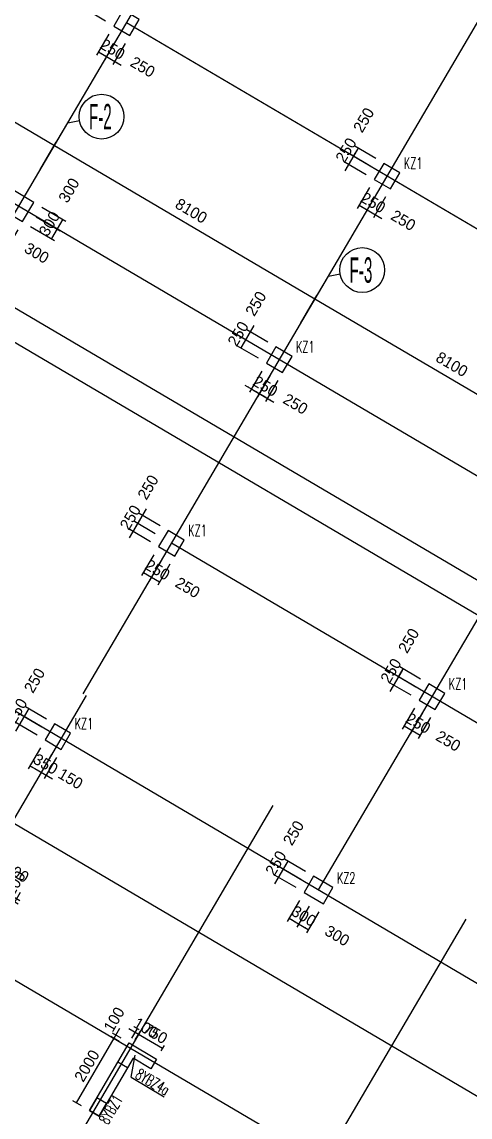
# Model space of a CAD drawing. Extents: x 387171 to 699106, y 11966 to 245688.
# Drawn here: x 607071 to 619081, y 124287 to 153597 of the extents above; entities that cross this region are included whole.
import ezdxf

# ---------------------------------------------------------------- set-up
doc = ezdxf.new("R2010")
doc.units = 0
doc.header["$LTSCALE"] = 100
doc.header["$MEASUREMENT"] = 0
for name, color, linetype in [('AXIS', 3, 'Continuous'), ('b边缘构件', 235, 'Continuous'), ('COLU', 7, 'Continuous'), ('DIM', 3, 'Continuous'), ('DOTE', 253, 'Continuous'), ('L-AXIS', 3, 'Continuous'), ('NUM', 7, 'Continuous'), ('wall-主楼', 2, 'Continuous'), ('Y阴影', 254, 'Continuous'), ('小尺寸', 4, 'Continuous'), ('边缘构件标注', 1, 'Continuous')]:
    doc.layers.add(name, color=color, linetype=linetype)
doc.styles.get("Standard").update_dxf_attribs({"font": 'standard'})
doc.styles.add('tk', font='tk')
doc.dimstyles.get("Standard").update_dxf_attribs({"dimtxt": 300, "dimasz": 100, "dimexe": 100, "dimexo": 250, "dimgap": 100, "dimtad": 0, "dimtoh": 1, "dimdec": 0, "dimdsep": 46, "dimcen": 0.09, "dimclrt": 7, "dimadec": 0, "dimazin": 0, "dimtfac": 1, "dimtdec": 4, "dimtofl": 0, "dimtmove": 0, "dimatfit": 3, "dimfxl": 1, "dimtolj": 1, "dimtzin": 0, "dimarcsym": 0})

# ---------------------------------------------------------------- blocks, each defined once
blk = doc.blocks.new('*D3276')
at = {"layer": 'L-AXIS', "color": 0, "linetype": 'ByBlock', "lineweight": -2}
for p, q in [((600707, 153967), (601010, 154483)), ((600959, 154396), (607942, 150291)), ((607689, 149861), (607992, 150377))]:
    blk.add_line(p, q, dxfattribs=at)
for points in [[(600959, 154396), (601054, 154360), (601037, 154331)], [(607942, 150291), (607847, 150327), (607864, 150356)]]:
    blk.add_solid(points, dxfattribs=at)
at = {"layer": 'L-AXIS', "color": 7, "linetype": 'Continuous', "lineweight": -2, "insert": (604628, 152645), "char_height": 300, "width": 775, "attachment_point": 5, "rotation": 329.5454, "style": 'tk'}
blk.add_mtext('8100', dxfattribs=at)
blk = doc.blocks.new('*D224')
at = {"layer": 'L-AXIS', "color": 0, "linetype": 'ByBlock', "lineweight": -2}
for p, q in [((614671, 145756), (614975, 146272)), ((614924, 146185), (621907, 142080)), ((621654, 141650), (621957, 142166))]:
    blk.add_line(p, q, dxfattribs=at)
for points in [[(614924, 146185), (615019, 146149), (615002, 146120)], [(621907, 142080), (621812, 142116), (621829, 142145)]]:
    blk.add_solid(points, dxfattribs=at)
at = {"layer": 'L-AXIS', "color": 7, "linetype": 'Continuous', "lineweight": -2, "insert": (618593, 144434), "char_height": 300, "width": 775, "attachment_point": 5, "rotation": 329.5454, "style": 'tk'}
blk.add_mtext('8100', dxfattribs=at)
blk = doc.blocks.new('*D4738')
at = {"layer": 'L-AXIS', "color": 0, "linetype": 'ByBlock', "lineweight": -2}
for p, q in [((607689, 149861), (607992, 150377)), ((607942, 150291), (614924, 146185)), ((614671, 145756), (614975, 146272))]:
    blk.add_line(p, q, dxfattribs=at)
for points in [[(607942, 150291), (608036, 150255), (608019, 150226)], [(614924, 146185), (614829, 146222), (614846, 146250)]]:
    blk.add_solid(points, dxfattribs=at)
at = {"layer": 'L-AXIS', "color": 7, "linetype": 'Continuous', "lineweight": -2, "insert": (611610, 148540), "char_height": 300, "width": 775, "attachment_point": 5, "rotation": 329.5454, "style": 'tk'}
blk.add_mtext('8100', dxfattribs=at)
blk = doc.blocks.new('_AXISO')
blk.add_circle((0, 0), 0.5)
blk = doc.blocks.new('*D596')
at = {"layer": '小尺寸', "color": 0, "linetype": 'ByBlock', "lineweight": -2}
for p, q in [((606194, 130449), (606969, 129993)), ((606244, 130535), (607020, 130080)), ((606781, 129872), (607035, 130303))]:
    blk.add_line(p, q, dxfattribs=at)
for points in [[(606933, 130130), (606970, 130225), (606999, 130208)], [(606883, 130044), (606846, 129949), (606818, 129966)]]:
    blk.add_solid(points, dxfattribs=at)
at = {"layer": '小尺寸', "color": 7, "linetype": 'Continuous', "lineweight": -2, "insert": (606889, 130549), "char_height": 300, "width": 476.67, "attachment_point": 5, "rotation": 59.5454, "style": 'tk'}
blk.add_mtext('100', dxfattribs=at)
blk = doc.blocks.new('*D2179')
at = {"layer": '小尺寸', "color": 0, "linetype": 'ByBlock', "lineweight": -2}
for p, q in [((606470, 130820), (605953, 131124)), ((606019, 130842), (606176, 131109)), ((606292, 130913), (606348, 131008))]:
    blk.add_line(p, q, dxfattribs=at)
for points in [[(606125, 131023), (606030, 131059), (606047, 131088)], [(606297, 130922), (606392, 130885), (606375, 130857)]]:
    blk.add_solid(points, dxfattribs=at)
at = {"layer": '小尺寸', "color": 7, "linetype": 'Continuous', "lineweight": -2, "insert": (606929, 130840), "char_height": 300, "width": 566.67, "attachment_point": 5, "rotation": 329.5454, "style": 'tk'}
blk.add_mtext('200', dxfattribs=at)
blk = doc.blocks.new('*D2725')
at = {"layer": '小尺寸', "color": 0, "linetype": 'ByBlock', "lineweight": -2}
for p, q in [((610106, 126351), (610245, 126586)), ((610841, 126120), (610194, 126500)), ((610803, 126057), (610891, 126206))]:
    blk.add_line(p, q, dxfattribs=at)
for points in [[(610194, 126500), (610289, 126464), (610272, 126435)], [(610841, 126120), (610746, 126156), (610763, 126185)]]:
    blk.add_solid(points, dxfattribs=at)
at = {"layer": '小尺寸', "color": 7, "linetype": 'Continuous', "lineweight": -2, "insert": (610644, 126526), "char_height": 300, "width": 566.67, "attachment_point": 5, "rotation": 329.5454, "style": 'tk'}
blk.add_mtext('750', dxfattribs=at)
blk = doc.blocks.new('*D2429')
at = {"layer": '小尺寸', "color": 0, "linetype": 'ByBlock', "lineweight": -2}
for p, q in [((610366, 126399), (609935, 126652)), ((610020, 126401), (610158, 126637)), ((610106, 126351), (610245, 126586))]:
    blk.add_line(p, q, dxfattribs=at)
for points in [[(610108, 126551), (610013, 126587), (610030, 126616)], [(610194, 126500), (610289, 126464), (610272, 126435)]]:
    blk.add_solid(points, dxfattribs=at)
at = {"layer": '小尺寸', "color": 7, "linetype": 'Continuous', "lineweight": -2, "insert": (610395, 126672), "char_height": 300, "width": 476.67, "attachment_point": 5, "rotation": 329.5454, "style": 'tk'}
blk.add_mtext('100', dxfattribs=at)
blk = doc.blocks.new('*D2330')
at = {"layer": '小尺寸', "color": 0, "linetype": 'ByBlock', "lineweight": -2}
for p, q in [((609689, 126654), (609435, 126223)), ((609678, 126313), (609451, 126446)), ((609728, 126399), (609501, 126532))]:
    blk.add_line(p, q, dxfattribs=at)
for points in [[(609537, 126395), (609500, 126301), (609472, 126318)], [(609587, 126482), (609624, 126576), (609652, 126559)]]:
    blk.add_solid(points, dxfattribs=at)
at = {"layer": '小尺寸', "color": 7, "linetype": 'Continuous', "lineweight": -2, "insert": (609543, 126900), "char_height": 300, "width": 476.67, "attachment_point": 5, "rotation": 59.5454, "style": 'tk'}
blk.add_mtext('100', dxfattribs=at)
blk = doc.blocks.new('*D3289')
at = {"layer": '小尺寸', "color": 0, "linetype": 'ByBlock', "lineweight": -2}
for p, q in [((609537, 126395), (608523, 124671)), ((609678, 126313), (609451, 126446)), ((608664, 124589), (608437, 124722))]:
    blk.add_line(p, q, dxfattribs=at)
for points in [[(609537, 126395), (609500, 126301), (609472, 126318)], [(608523, 124671), (608559, 124766), (608588, 124749)]]:
    blk.add_solid(points, dxfattribs=at)
at = {"layer": '小尺寸', "color": 7, "linetype": 'Continuous', "lineweight": -2, "insert": (608814, 125660), "char_height": 300, "width": 780, "attachment_point": 5, "rotation": 59.5454, "style": 'tk'}
blk.add_mtext('2000', dxfattribs=at)
blk = doc.blocks.new('*D4714')
at = {"layer": 'DIM', "color": 0, "linetype": 'ByBlock', "lineweight": -2}
for p, q in [((609315, 153613), (608755, 153943)), ((608968, 154107), (608841, 153892)), ((609442, 153829), (608881, 154158))]:
    blk.add_line(p, q, dxfattribs=at)
for points in [[(608841, 153892), (608877, 153986), (608906, 153970)], [(608968, 154107), (608931, 154013), (608903, 154030)]]:
    blk.add_solid(points, dxfattribs=at)
at = {"layer": 'DIM', "color": 7, "linetype": 'Continuous', "lineweight": -2, "insert": (608772, 154269), "char_height": 300, "width": 566.67, "attachment_point": 5, "rotation": 59.5454, "style": 'tk'}
blk.add_mtext('250', dxfattribs=at)
blk = doc.blocks.new('*D797')
at = {"layer": 'DIM', "color": 0, "linetype": 'ByBlock', "lineweight": -2}
for p, q in [((609404, 153271), (609074, 152711)), ((609619, 153144), (609290, 152584)), ((609125, 152797), (609341, 152670))]:
    blk.add_line(p, q, dxfattribs=at)
for points in [[(609125, 152797), (609220, 152760), (609203, 152732)], [(609341, 152670), (609246, 152706), (609263, 152735)]]:
    blk.add_solid(points, dxfattribs=at)
at = {"layer": 'DIM', "color": 7, "linetype": 'Continuous', "lineweight": -2, "insert": (609502, 152865), "char_height": 300, "width": 566.67, "attachment_point": 5, "rotation": 329.5454, "style": 'tk'}
blk.add_mtext('250', dxfattribs=at)
blk = doc.blocks.new('*D655')
at = {"layer": 'DIM', "color": 0, "linetype": 'ByBlock', "lineweight": -2}
for p, q in [((609619, 153144), (609290, 152584)), ((609835, 153017), (609505, 152457)), ((609168, 152771), (609728, 152442))]:
    blk.add_line(p, q, dxfattribs=at)
for points in [[(609341, 152670), (609246, 152706), (609263, 152735)], [(609556, 152543), (609651, 152507), (609634, 152478)]]:
    blk.add_solid(points, dxfattribs=at)
at = {"layer": 'DIM', "color": 7, "linetype": 'Continuous', "lineweight": -2, "insert": (610309, 152391), "char_height": 300, "width": 566.67, "attachment_point": 5, "rotation": 329.5454, "style": 'tk'}
blk.add_mtext('250', dxfattribs=at)
blk = doc.blocks.new('*D4517')
at = {"layer": 'DIM', "color": 0, "linetype": 'ByBlock', "lineweight": -2}
for p, q in [((616077, 150217), (615950, 150002)), ((616551, 149939), (615991, 150268)), ((616424, 149723), (615864, 150053))]:
    blk.add_line(p, q, dxfattribs=at)
for points in [[(615950, 150002), (615986, 150096), (616015, 150080)], [(616077, 150217), (616040, 150123), (616012, 150140)]]:
    blk.add_solid(points, dxfattribs=at)
at = {"layer": 'DIM', "color": 7, "linetype": 'Continuous', "lineweight": -2, "insert": (616229, 150970), "char_height": 300, "width": 566.67, "attachment_point": 5, "rotation": 59.5454, "style": 'tk'}
blk.add_mtext('250', dxfattribs=at)
blk = doc.blocks.new('*D4236')
at = {"layer": 'DIM', "color": 0, "linetype": 'ByBlock', "lineweight": -2}
for p, q in [((616051, 150174), (615722, 149614)), ((616297, 149508), (615737, 149837)), ((616424, 149723), (615864, 150053))]:
    blk.add_line(p, q, dxfattribs=at)
for points in [[(615950, 150002), (615986, 150096), (616015, 150080)], [(615823, 149786), (615787, 149692), (615758, 149709)]]:
    blk.add_solid(points, dxfattribs=at)
at = {"layer": 'DIM', "color": 7, "linetype": 'Continuous', "lineweight": -2, "insert": (615755, 150163), "char_height": 300, "width": 566.67, "attachment_point": 5, "rotation": 59.5454, "style": 'tk'}
blk.add_mtext('250', dxfattribs=at)
blk = doc.blocks.new('*D339')
at = {"layer": 'DIM', "color": 0, "linetype": 'ByBlock', "lineweight": -2}
for p, q in [((616386, 149165), (616057, 148605)), ((616602, 149039), (616272, 148478)), ((616107, 148691), (616323, 148564))]:
    blk.add_line(p, q, dxfattribs=at)
for points in [[(616107, 148691), (616202, 148655), (616185, 148626)], [(616323, 148564), (616228, 148601), (616245, 148630)]]:
    blk.add_solid(points, dxfattribs=at)
at = {"layer": 'DIM', "color": 7, "linetype": 'Continuous', "lineweight": -2, "insert": (616484, 148760), "char_height": 300, "width": 566.67, "attachment_point": 5, "rotation": 329.5454, "style": 'tk'}
blk.add_mtext('250', dxfattribs=at)
blk = doc.blocks.new('*D206')
at = {"layer": 'DIM', "color": 0, "linetype": 'ByBlock', "lineweight": -2}
for p, q in [((616602, 149039), (616272, 148478)), ((616817, 148912), (616488, 148352)), ((616151, 148666), (616711, 148336))]:
    blk.add_line(p, q, dxfattribs=at)
for points in [[(616323, 148564), (616228, 148601), (616245, 148630)], [(616538, 148438), (616633, 148401), (616616, 148373)]]:
    blk.add_solid(points, dxfattribs=at)
at = {"layer": 'DIM', "color": 7, "linetype": 'Continuous', "lineweight": -2, "insert": (617291, 148285), "char_height": 300, "width": 566.67, "attachment_point": 5, "rotation": 329.5454, "style": 'tk'}
blk.add_mtext('250', dxfattribs=at)
blk = doc.blocks.new('*D4233')
at = {"layer": 'DIM', "color": 0, "linetype": 'ByBlock', "lineweight": -2}
for p, q in [((613289, 145476), (612960, 144916)), ((613535, 144809), (612975, 145139)), ((613662, 145025), (613101, 145354))]:
    blk.add_line(p, q, dxfattribs=at)
for points in [[(613188, 145304), (613224, 145398), (613253, 145382)], [(613061, 145088), (613025, 144994), (612996, 145010)]]:
    blk.add_solid(points, dxfattribs=at)
at = {"layer": 'DIM', "color": 7, "linetype": 'Continuous', "lineweight": -2, "insert": (613340, 146057), "char_height": 300, "width": 566.67, "attachment_point": 5, "rotation": 59.5454, "style": 'tk'}
blk.add_mtext('250', dxfattribs=at)
blk = doc.blocks.new('*D267')
at = {"layer": 'DIM', "color": 0, "linetype": 'ByBlock', "lineweight": -2}
for p, q in [((613061, 145088), (612934, 144873)), ((613535, 144809), (612975, 145139)), ((613408, 144594), (612848, 144923))]:
    blk.add_line(p, q, dxfattribs=at)
for points in [[(613061, 145088), (613025, 144994), (612996, 145010)], [(612934, 144873), (612971, 144967), (612999, 144951)]]:
    blk.add_solid(points, dxfattribs=at)
at = {"layer": 'DIM', "color": 7, "linetype": 'Continuous', "lineweight": -2, "insert": (612866, 145250), "char_height": 300, "width": 566.67, "attachment_point": 5, "rotation": 59.5454, "style": 'tk'}
blk.add_mtext('250', dxfattribs=at)
blk = doc.blocks.new('*D205')
at = {"layer": 'DIM', "color": 0, "linetype": 'ByBlock', "lineweight": -2}
for p, q in [((613497, 144252), (613168, 143691)), ((613713, 144125), (613383, 143565)), ((613046, 143879), (613606, 143550))]:
    blk.add_line(p, q, dxfattribs=at)
for points in [[(613218, 143778), (613124, 143814), (613141, 143843)], [(613434, 143651), (613529, 143615), (613512, 143586)]]:
    blk.add_solid(points, dxfattribs=at)
at = {"layer": 'DIM', "color": 7, "linetype": 'Continuous', "lineweight": -2, "insert": (613595, 143846), "char_height": 300, "width": 566.67, "attachment_point": 5, "rotation": 329.5454, "style": 'tk'}
blk.add_mtext('250', dxfattribs=at)
blk = doc.blocks.new('*D4712')
at = {"layer": 'DIM', "color": 0, "linetype": 'ByBlock', "lineweight": -2}
for p, q in [((613713, 144125), (613383, 143565)), ((613928, 143998), (613599, 143438)), ((613261, 143752), (613822, 143423))]:
    blk.add_line(p, q, dxfattribs=at)
for points in [[(613434, 143651), (613339, 143687), (613356, 143716)], [(613649, 143524), (613744, 143488), (613727, 143459)]]:
    blk.add_solid(points, dxfattribs=at)
at = {"layer": 'DIM', "color": 7, "linetype": 'Continuous', "lineweight": -2, "insert": (614402, 143372), "char_height": 300, "width": 566.67, "attachment_point": 5, "rotation": 329.5454, "style": 'tk'}
blk.add_mtext('250', dxfattribs=at)
blk = doc.blocks.new('*D266')
at = {"layer": 'DIM', "color": 0, "linetype": 'ByBlock', "lineweight": -2}
for p, q in [((610400, 140563), (610071, 140002)), ((610773, 140111), (610212, 140441)), ((610646, 139896), (610086, 140225))]:
    blk.add_line(p, q, dxfattribs=at)
for points in [[(610299, 140390), (610335, 140485), (610364, 140468)], [(610172, 140175), (610136, 140080), (610107, 140097)]]:
    blk.add_solid(points, dxfattribs=at)
at = {"layer": 'DIM', "color": 7, "linetype": 'Continuous', "lineweight": -2, "insert": (610451, 141143), "char_height": 300, "width": 566.67, "attachment_point": 5, "rotation": 59.5454, "style": 'tk'}
blk.add_mtext('250', dxfattribs=at)
blk = doc.blocks.new('*D4754')
at = {"layer": 'DIM', "color": 0, "linetype": 'ByBlock', "lineweight": -2}
for p, q in [((610273, 140347), (609944, 139787)), ((610646, 139896), (610086, 140225)), ((610519, 139680), (609959, 140010))]:
    blk.add_line(p, q, dxfattribs=at)
for points in [[(610172, 140175), (610208, 140269), (610237, 140252)], [(610045, 139959), (610009, 139865), (609980, 139881)]]:
    blk.add_solid(points, dxfattribs=at)
at = {"layer": 'DIM', "color": 7, "linetype": 'Continuous', "lineweight": -2, "insert": (609977, 140336), "char_height": 300, "width": 566.67, "attachment_point": 5, "rotation": 59.5454, "style": 'tk'}
blk.add_mtext('250', dxfattribs=at)
blk = doc.blocks.new('*D4711')
at = {"layer": 'DIM', "color": 0, "linetype": 'ByBlock', "lineweight": -2}
for p, q in [((610608, 139338), (610279, 138778)), ((610824, 139211), (610494, 138651)), ((610329, 138864), (610545, 138737))]:
    blk.add_line(p, q, dxfattribs=at)
for points in [[(610329, 138864), (610424, 138828), (610407, 138799)], [(610545, 138737), (610450, 138774), (610467, 138802)]]:
    blk.add_solid(points, dxfattribs=at)
at = {"layer": 'DIM', "color": 7, "linetype": 'Continuous', "lineweight": -2, "insert": (610706, 138932), "char_height": 300, "width": 566.67, "attachment_point": 5, "rotation": 329.5454, "style": 'tk'}
blk.add_mtext('250', dxfattribs=at)
blk = doc.blocks.new('*D957')
at = {"layer": 'DIM', "color": 0, "linetype": 'ByBlock', "lineweight": -2}
for p, q in [((610824, 139211), (610494, 138651)), ((611039, 139085), (610710, 138524)), ((610545, 138737), (610760, 138611))]:
    blk.add_line(p, q, dxfattribs=at)
for points in [[(610545, 138737), (610639, 138701), (610623, 138672)], [(610760, 138611), (610666, 138647), (610683, 138676)]]:
    blk.add_solid(points, dxfattribs=at)
at = {"layer": 'DIM', "color": 7, "linetype": 'Continuous', "lineweight": -2, "insert": (611513, 138458), "char_height": 300, "width": 566.67, "attachment_point": 5, "rotation": 329.5454, "style": 'tk'}
blk.add_mtext('250', dxfattribs=at)
blk = doc.blocks.new('*D671')
at = {"layer": 'DIM', "color": 0, "linetype": 'ByBlock', "lineweight": -2}
for p, q in [((617755, 136006), (617195, 136335)), ((617628, 135790), (617068, 136120)), ((617281, 136285), (617154, 136069))]:
    blk.add_line(p, q, dxfattribs=at)
for points in [[(617154, 136069), (617191, 136164), (617219, 136147)], [(617281, 136285), (617245, 136190), (617216, 136207)]]:
    blk.add_solid(points, dxfattribs=at)
at = {"layer": 'DIM', "color": 7, "linetype": 'Continuous', "lineweight": -2, "insert": (617434, 137038), "char_height": 300, "width": 566.67, "attachment_point": 5, "rotation": 59.5454, "style": 'tk'}
blk.add_mtext('250', dxfattribs=at)
blk = doc.blocks.new('*D1767')
at = {"layer": 'DIM', "color": 0, "linetype": 'ByBlock', "lineweight": -2}
for p, q in [((617256, 136242), (616926, 135681)), ((617628, 135790), (617068, 136120)), ((617502, 135575), (616941, 135904))]:
    blk.add_line(p, q, dxfattribs=at)
for points in [[(617154, 136069), (617191, 136164), (617219, 136147)], [(617028, 135854), (616991, 135759), (616963, 135776)]]:
    blk.add_solid(points, dxfattribs=at)
at = {"layer": 'DIM', "color": 7, "linetype": 'Continuous', "lineweight": -2, "insert": (616959, 136231), "char_height": 300, "width": 566.67, "attachment_point": 5, "rotation": 59.5454, "style": 'tk'}
blk.add_mtext('250', dxfattribs=at)
blk = doc.blocks.new('*D1416')
at = {"layer": 'DIM', "color": 0, "linetype": 'ByBlock', "lineweight": -2}
for p, q in [((617591, 135233), (617261, 134672)), ((617806, 135106), (617477, 134546)), ((617312, 134759), (617527, 134632))]:
    blk.add_line(p, q, dxfattribs=at)
for points in [[(617312, 134759), (617406, 134722), (617390, 134693)], [(617527, 134632), (617433, 134668), (617450, 134697)]]:
    blk.add_solid(points, dxfattribs=at)
at = {"layer": 'DIM', "color": 7, "linetype": 'Continuous', "lineweight": -2, "insert": (617689, 134827), "char_height": 300, "width": 566.67, "attachment_point": 5, "rotation": 329.5454, "style": 'tk'}
blk.add_mtext('250', dxfattribs=at)
blk = doc.blocks.new('*D2294')
at = {"layer": 'DIM', "color": 0, "linetype": 'ByBlock', "lineweight": -2}
for p, q in [((617806, 135106), (617477, 134546)), ((618022, 134979), (617692, 134419)), ((617527, 134632), (617743, 134505))]:
    blk.add_line(p, q, dxfattribs=at)
for points in [[(617527, 134632), (617622, 134595), (617605, 134567)], [(617743, 134505), (617648, 134541), (617665, 134570)]]:
    blk.add_solid(points, dxfattribs=at)
at = {"layer": 'DIM', "color": 7, "linetype": 'Continuous', "lineweight": -2, "insert": (618496, 134352), "char_height": 300, "width": 566.67, "attachment_point": 5, "rotation": 329.5454, "style": 'tk'}
blk.add_mtext('250', dxfattribs=at)
blk = doc.blocks.new('*D4129')
at = {"layer": 'DIM', "color": 0, "linetype": 'ByBlock', "lineweight": -2}
for p, q in [((607257, 135218), (607131, 135002)), ((607732, 134939), (607171, 135269)), ((607605, 134724), (607045, 135053))]:
    blk.add_line(p, q, dxfattribs=at)
for points in [[(607257, 135218), (607221, 135123), (607192, 135140)], [(607131, 135002), (607167, 135097), (607196, 135080)]]:
    blk.add_solid(points, dxfattribs=at)
at = {"layer": 'DIM', "color": 7, "linetype": 'Continuous', "lineweight": -2, "insert": (607410, 135971), "char_height": 300, "width": 566.67, "attachment_point": 5, "rotation": 59.5454, "style": 'tk'}
blk.add_mtext('250', dxfattribs=at)
blk = doc.blocks.new('*D509')
at = {"layer": 'DIM', "color": 0, "linetype": 'ByBlock', "lineweight": -2}
for p, q in [((607232, 135175), (606903, 134615)), ((607478, 134508), (606918, 134838)), ((607605, 134724), (607045, 135053))]:
    blk.add_line(p, q, dxfattribs=at)
for points in [[(607131, 135002), (607167, 135097), (607196, 135080)], [(607004, 134787), (606968, 134692), (606939, 134709)]]:
    blk.add_solid(points, dxfattribs=at)
at = {"layer": 'DIM', "color": 7, "linetype": 'Continuous', "lineweight": -2, "insert": (606936, 135164), "char_height": 300, "width": 566.67, "attachment_point": 5, "rotation": 59.5454, "style": 'tk'}
blk.add_mtext('250', dxfattribs=at)
blk = doc.blocks.new('*D230')
at = {"layer": 'DIM', "color": 0, "linetype": 'ByBlock', "lineweight": -2}
for p, q in [((607567, 134166), (607237, 133606)), ((607869, 133989), (607539, 133428)), ((607288, 133692), (607590, 133514))]:
    blk.add_line(p, q, dxfattribs=at)
for points in [[(607288, 133692), (607383, 133656), (607366, 133627)], [(607590, 133514), (607495, 133551), (607512, 133580)]]:
    blk.add_solid(points, dxfattribs=at)
at = {"layer": 'DIM', "color": 7, "linetype": 'Continuous', "lineweight": -2, "insert": (607708, 133735), "char_height": 300, "width": 566.67, "attachment_point": 5, "rotation": 329.5454, "style": 'tk'}
blk.add_mtext('350', dxfattribs=at)
blk = doc.blocks.new('*D1020')
at = {"layer": 'DIM', "color": 0, "linetype": 'ByBlock', "lineweight": -2}
for p, q in [((607869, 133989), (607539, 133428)), ((607998, 133913), (607669, 133352)), ((607417, 133616), (607892, 133337))]:
    blk.add_line(p, q, dxfattribs=at)
for points in [[(607590, 133514), (607495, 133551), (607512, 133580)], [(607719, 133438), (607814, 133402), (607797, 133373)]]:
    blk.add_solid(points, dxfattribs=at)
at = {"layer": 'DIM', "color": 7, "linetype": 'Continuous', "lineweight": -2, "insert": (608376, 133342), "char_height": 300, "width": 476.67, "attachment_point": 5, "rotation": 329.5454, "style": 'tk'}
blk.add_mtext('150', dxfattribs=at)
blk = doc.blocks.new('*D750')
at = {"layer": 'DIM', "color": 0, "linetype": 'ByBlock', "lineweight": -2}
for p, q in [((614197, 131138), (614070, 130922)), ((614671, 130859), (614111, 131188)), ((614544, 130644), (613984, 130973))]:
    blk.add_line(p, q, dxfattribs=at)
for points in [[(614070, 130922), (614106, 131017), (614135, 131000)], [(614197, 131138), (614160, 131043), (614132, 131060)]]:
    blk.add_solid(points, dxfattribs=at)
at = {"layer": 'DIM', "color": 7, "linetype": 'Continuous', "lineweight": -2, "insert": (614349, 131891), "char_height": 300, "width": 566.67, "attachment_point": 5, "rotation": 59.5454, "style": 'tk'}
blk.add_mtext('250', dxfattribs=at)
blk = doc.blocks.new('*D696')
at = {"layer": 'DIM', "color": 0, "linetype": 'ByBlock', "lineweight": -2}
for p, q in [((614171, 131095), (613842, 130534)), ((614418, 130428), (613857, 130757)), ((614544, 130644), (613984, 130973))]:
    blk.add_line(p, q, dxfattribs=at)
for points in [[(614070, 130922), (614106, 131017), (614135, 131000)], [(613943, 130707), (613907, 130612), (613878, 130629)]]:
    blk.add_solid(points, dxfattribs=at)
at = {"layer": 'DIM', "color": 7, "linetype": 'Continuous', "lineweight": -2, "insert": (613875, 131084), "char_height": 300, "width": 566.67, "attachment_point": 5, "rotation": 59.5454, "style": 'tk'}
blk.add_mtext('250', dxfattribs=at)
blk = doc.blocks.new('*D1468')
at = {"layer": 'DIM', "color": 0, "linetype": 'ByBlock', "lineweight": -2}
for p, q in [((614506, 130086), (614177, 129525)), ((614765, 129934), (614435, 129373)), ((614228, 129612), (614486, 129460))]:
    blk.add_line(p, q, dxfattribs=at)
for points in [[(614228, 129612), (614322, 129575), (614305, 129547)], [(614486, 129460), (614391, 129496), (614408, 129525)]]:
    blk.add_solid(points, dxfattribs=at)
at = {"layer": 'DIM', "color": 7, "linetype": 'Continuous', "lineweight": -2, "insert": (614626, 129667), "char_height": 300, "width": 566.67, "attachment_point": 5, "rotation": 329.5454, "style": 'tk'}
blk.add_mtext('300', dxfattribs=at)
blk = doc.blocks.new('*D1215')
at = {"layer": 'DIM', "color": 0, "linetype": 'ByBlock', "lineweight": -2}
for p, q in [((614765, 129934), (614435, 129373)), ((615024, 129782), (614694, 129221)), ((614486, 129460), (614745, 129308))]:
    blk.add_line(p, q, dxfattribs=at)
for points in [[(614486, 129460), (614581, 129423), (614564, 129395)], [(614745, 129308), (614650, 129344), (614667, 129373)]]:
    blk.add_solid(points, dxfattribs=at)
at = {"layer": 'DIM', "color": 7, "linetype": 'Continuous', "lineweight": -2, "insert": (615519, 129142), "char_height": 300, "width": 566.67, "attachment_point": 5, "rotation": 329.5454, "style": 'tk'}
blk.add_mtext('300', dxfattribs=at)
blk = doc.blocks.new('*D3501')
at = {"layer": 'DIM', "color": 0, "linetype": 'ByBlock', "lineweight": -2}
for p, q in [((606705, 148187), (606385, 147644)), ((606963, 148035), (606644, 147492)), ((606436, 147730), (606694, 147578))]:
    blk.add_line(p, q, dxfattribs=at)
for points in [[(606436, 147730), (606530, 147693), (606514, 147665)], [(606694, 147578), (606600, 147614), (606617, 147643)]]:
    blk.add_solid(points, dxfattribs=at)
at = {"layer": 'DIM', "color": 7, "linetype": 'Continuous', "lineweight": -2, "insert": (607469, 147412), "char_height": 300, "width": 566.67, "attachment_point": 5, "rotation": 329.5454, "style": 'tk'}
blk.add_mtext('300', dxfattribs=at)
blk = doc.blocks.new('*D2178')
at = {"layer": 'DIM', "color": 0, "linetype": 'ByBlock', "lineweight": -2}
for p, q in [((607610, 148641), (608252, 148264)), ((607458, 148383), (608100, 148005)), ((608166, 148314), (608014, 148056))]:
    blk.add_line(p, q, dxfattribs=at)
for points in [[(608166, 148314), (608130, 148220), (608101, 148237)], [(608014, 148056), (608051, 148150), (608079, 148133)]]:
    blk.add_solid(points, dxfattribs=at)
at = {"layer": 'DIM', "color": 7, "linetype": 'Continuous', "lineweight": -2, "insert": (608332, 149089), "char_height": 300, "width": 566.67, "attachment_point": 5, "rotation": 59.5454, "style": 'tk'}
blk.add_mtext('300', dxfattribs=at)
blk = doc.blocks.new('*D3393')
at = {"layer": 'DIM', "color": 0, "linetype": 'ByBlock', "lineweight": -2}
for p, q in [((607458, 148383), (608100, 148005)), ((607306, 148124), (607948, 147746)), ((608014, 148056), (607862, 147797))]:
    blk.add_line(p, q, dxfattribs=at)
for points in [[(608014, 148056), (607978, 147961), (607949, 147978)], [(607862, 147797), (607898, 147892), (607927, 147875)]]:
    blk.add_solid(points, dxfattribs=at)
at = {"layer": 'DIM', "color": 7, "linetype": 'Continuous', "lineweight": -2, "insert": (607806, 148196), "char_height": 300, "width": 566.67, "attachment_point": 5, "rotation": 59.5454, "style": 'tk'}
blk.add_mtext('300', dxfattribs=at)
blk = doc.blocks.new('后浇带现场')
at = {"color": 6, "lineweight": 30}
for points in [[(806265, 663346), (787754, 674230), (759207, 674230), (759207, 625070)], [(805860, 662656), (787536, 673430), (760007, 673430), (760007, 625070)]]:
    blk.add_lwpolyline(points, dxfattribs=at)

msp = doc.modelspace()

# ---------------------------------------------------------------- hatches: boundary and pattern name
at = {"layer": 'Y阴影'}
h = msp.add_hatch(dxfattribs=at)
h.set_pattern_fill('ANSI31', color=256, scale=25, angle=-30.45463, style=0)
h.set_pattern_definition([])
h.paths.add_polyline_path([(610676.6, 125841.3), (610524.5, 125582.7), (610050.4, 125861.5), (609898.3, 125602.9), (609639.7, 125754.9), (609943.8, 126272.1)], flags=0)
h = msp.add_hatch(dxfattribs=at)
h.set_pattern_fill('ANSI31', color=256, scale=25, angle=-30.45463, style=0)
h.set_pattern_definition([])
h.paths.add_polyline_path([(609082.2, 124806.7), (608879.4, 124461.9), (609138.1, 124309.8), (609340.8, 124654.6)], flags=0)

# ---------------------------------------------------------------- linework, layer by layer
at = {"layer": 'b边缘构件'}
for points in [[(610676.6, 125841.3), (610524.5, 125582.7), (610050.4, 125861.5), (609898.3, 125602.9), (609639.7, 125754.9), (609943.8, 126272.1), (610676.6, 125841.3)], [(609082.2, 124806.7), (608879.4, 124461.9), (609138.1, 124309.8), (609340.8, 124654.6), (609082.2, 124806.7)]]:
    msp.add_lwpolyline(points, dxfattribs=at)
at = {"layer": 'COLU'}
for points in [[(609530.5, 153486.4), (609961.5, 153232.9), (610215, 153664), (609783.9, 153917.4)], [(616513, 149380.8), (616944, 149127.4), (617197.4, 149558.4), (616766.4, 149811.8)], [(613623.9, 144467.3), (614054.9, 144213.8), (614308.3, 144644.8), (613877.3, 144898.3)], [(610734.8, 139553.7), (611165.8, 139300.3), (611419.2, 139731.3), (610988.2, 139984.7)], [(617717.3, 135448.2), (618148.3, 135194.7), (618401.7, 135625.7), (617970.7, 135879.2)], [(607693.7, 134381.5), (608124.7, 134128.1), (608378.1, 134559.1), (607947.1, 134812.5)], [(614633, 130301.3), (615150.2, 129997.2), (615403.7, 130428.2), (614886.4, 130732.3)]]:
    msp.add_lwpolyline(points, close=True, dxfattribs=at)
at = {"layer": 'COLU', "color": 200}
msp.add_lwpolyline([(606573, 148555), (607090.2, 148250.9), (607394.3, 148768.1), (606877.1, 149072.3)], close=True, dxfattribs=at)
at = {"layer": 'DOTE'}
for p, q in [((601053.4, 138575.8), (612913.9, 158747.3)), ((615018.3, 130364.8), (629712.1, 155355)), ((608711.1, 135618.7), (619896.3, 154641.8)), ((646978.9, 131757.5), (609872.7, 153575.2)), ((644089.8, 126843.9), (604557.8, 150087.9)), ((587628.3, 143453.4), (636841.8, 114516.9)), ((585803.6, 140350.1), (639805.6, 108598)), ((645989.3, 119114.8), (611077, 139642.5)), ((647775.5, 111104.2), (601053.4, 138575.8)), ((608797.3, 135568), (603154.9, 125971.7)), ((613797.1, 132628.3), (607394.4, 121738.9)), ((618969.3, 129587.1), (612566.6, 118697.8))]:
    msp.add_line(p, q, dxfattribs=at)
at = {"layer": 'L-AXIS'}
for p, q in [((608299.3, 150899.1), (608616.2, 150955.8)), ((607562.3, 149645.8), (608299.3, 150899.1)), ((615281.7, 146793.6), (615598.6, 146850.3)), ((614544.8, 145540.2), (615281.7, 146793.6))]:
    msp.add_line(p, q, dxfattribs=at)
at = {"layer": 'wall-主楼'}
msp.add_lwpolyline([(609943.8, 126272.1), (610676.6, 125841.3), (610524.5, 125582.7), (610050.4, 125861.5), (609138.1, 124309.8), (608879.4, 124461.9)], close=True, dxfattribs=at)
at = {"layer": '边缘构件标注', "color": 200}
for q in [(610110.1, 125942.4), (610887.3, 124833.7)]:
    msp.add_line((609996.3, 125357.5), q, dxfattribs=at)

# ---------------------------------------------------------------- block references
at = {"color": 3, "lineweight": 30}
msp.add_blockref('后浇带现场', (-182998.7, -527042.1), dxfattribs=at)
at = {"layer": 'AXIS'}
ref = msp.add_blockref('_AXISO', (609206.8, 151061.5), dxfattribs=dict(at, xscale=1199.999999999997, yscale=1200, rotation=359.999645787379))
ref.add_attrib('A', 'F-2', (608867.4, 150722.1), dxfattribs={"height": 678.82, "style": 'tk', "width": 0.448276})
ref = msp.add_blockref('_AXISO', (616189.2, 146956), dxfattribs=dict(at, xscale=1199.999999999997, yscale=1200, rotation=359.999645787379))
ref.add_attrib('A', 'F-3', (615849.8, 146616.6), dxfattribs={"height": 678.82, "style": 'tk', "width": 0.448276})

# ---------------------------------------------------------------- texts
at = {"layer": 'NUM', "color": 200, "width": 0.7}
for s, p in [('KZ1', (617303.5, 149664.5)), ('KZ1', (614414.4, 144750.9)), ('KZ1', (611525.3, 139837.3)), ('KZ1', (618507.8, 135731.8)), ('KZ1', (608484.2, 134665.2)), ('KZ2', (615509.7, 130534.3))]:
    msp.add_text(s, height=300, dxfattribs=at).set_placement(p)
at = {"layer": '边缘构件标注', "color": 200, "width": 0.7}
for s, rotation, p in [('8YBZ4a', 329.54537, (610082.5, 125344.7)), ('8YBZ1', 59.54537, (609379.1, 124064.2))]:
    msp.add_text(s, height=300, rotation=rotation, dxfattribs=at).set_placement(p)

# ---------------------------------------------------------------- dimensions: what is measured, and where the dimension line sits
at = {"layer": 'DIM', "color": 200}
for p1, p2, distance, picture, middle in [((609657.2, 153701.9), (609530.5, 153486.4), -800, '*D4714', (608514.8, 153830.6)), ((609530.5, 153486.4), (609746, 153359.7), -800, '*D797', (609063.7, 153122.8)), ((609746, 153359.7), (609961.5, 153232.9), -800, '*D655', (609870.7, 152648.3)), ((616766.4, 149811.8), (616639.7, 149596.3), -800, '*D4517', (615971.8, 150532)), ((616639.7, 149596.3), (616513, 149380.8), -800, '*D4236', (615497.3, 149725)), ((607394.3, 148768.1), (607242.3, 148509.5), 895.5, '*D2178', (608061.3, 148629)), ((616513, 149380.8), (616728.5, 149254.1), -800, '*D339', (616046.2, 149017.3)), ((616728.5, 149254.1), (616944, 149127.4), -800, '*D206', (616853.2, 148542.8)), ((613877.3, 144898.3), (613750.6, 144682.8), -800, '*D4233', (613082.7, 145618.5)), ((613750.6, 144682.8), (613623.9, 144467.3), -800, '*D267', (612608.2, 144811.5)), ((613623.9, 144467.3), (613839.4, 144340.5), -800, '*D205', (613157.1, 144103.7)), ((613839.4, 144340.5), (614054.9, 144213.8), -800, '*D4712', (613964.1, 143629.2)), ((610988.2, 139984.7), (610861.5, 139769.2), -800, '*D266', (610193.6, 140704.9)), ((610861.5, 139769.2), (610734.8, 139553.7), -800, '*D4754', (609719.1, 139897.9)), ((610734.8, 139553.7), (610950.3, 139427), -800, '*D4711', (610268, 139190.1)), ((610950.3, 139427), (611165.8, 139300.3), -800, '*D957', (611075, 138715.6)), ((617970.7, 135879.2), (617844, 135663.7), -800, '*D671', (617176.1, 136599.4)), ((607947.1, 134812.5), (607820.4, 134597), -800, '*D4129', (607152.5, 135532.7)), ((617844, 135663.7), (617717.3, 135448.2), -800, '*D1767', (616701.6, 135792.4)), ((607820.4, 134597), (607693.7, 134381.5), -800, '*D509', (606678, 134725.7)), ((617717.3, 135448.2), (617932.8, 135321.4), -800, '*D1416', (617250.5, 135084.6)), ((617932.8, 135321.4), (618148.3, 135194.7), -800, '*D2294', (618057.5, 134610.1)), ((607693.7, 134381.5), (607995.4, 134204.1), -800, '*D230', (607226.9, 134017.9)), ((607995.4, 134204.1), (608124.7, 134128.1), -800, '*D1020', (608020, 133551.6)), ((614886.4, 130732.3), (614759.7, 130516.8), -800, '*D750', (614091.8, 131452.5)), ((614759.7, 130516.8), (614633, 130301.3), -800, '*D696', (613617.3, 130645.5)), ((614633, 130301.3), (614891.6, 130149.3), -800, '*D1468', (614166.3, 129937.7)), ((614891.6, 130149.3), (615150.2, 129997.2), -800, '*D1215', (615059.5, 129412.5))]:
    dim = msp.add_aligned_dim(p1=p1, p2=p2, distance=distance, dimstyle='Standard', dxfattribs=at)
    dim.commit()
    dim.dimension.update_dxf_attribs({"geometry": picture, "text_midpoint": middle})
for base, p1, angle, picture, middle in [((606694.4, 147577.7), (606831.6, 148403), 149.54537, '*D3501', (607009.1, 147682.7)), ((607862.1, 147797), (607242.3, 148509.5), 59.54537, '*D3393', (607536.1, 147735.8))]:
    dim = msp.add_linear_dim(base=base, p1=p1, p2=(607090.2, 148250.9), angle=angle, dimstyle='Standard', dxfattribs=at)
    dim.commit()
    dim.dimension.update_dxf_attribs({"geometry": picture, "text_midpoint": middle})
at = {"layer": 'L-AXIS'}
for base, p1, p2, picture, middle in [((607941.6, 150290.9), (600579.9, 153751.3), (607562.3, 149645.8), '*D3276', (604627.8, 152645.3)), ((614924.1, 146185.3), (607562.3, 149645.8), (614544.8, 145540.2), '*D4738', (611610.3, 148539.8)), ((621906.5, 142079.8), (614544.8, 145540.2), (621527.2, 141434.7), '*D224', (618592.7, 144434.3))]:
    dim = msp.add_linear_dim(base=base, p1=p1, p2=p2, angle=329.54537, dimstyle='Standard', dxfattribs=at)
    dim.commit()
    dim.dimension.update_dxf_attribs({"geometry": picture, "text_midpoint": middle})
at = {"layer": '小尺寸'}
for base, p1, p2, angle, picture, middle in [((606124.9, 131022.9), (606165.7, 130697.7), (605891.9, 130626.7), 149.54537, '*D2179', (606511.9, 131085.4)), ((606933.5, 130130.3), (605978.1, 130576), (606028.8, 130662.2), 59.54537, '*D596', (606692.6, 130213.9)), ((609536.8, 126395.5), (609943.8, 126272.1), (609893.2, 126185.9), 59.54537, '*D2330', (609346.6, 126565.3)), ((610107.8, 126551), (609979.4, 126135.3), (609893.2, 126185.9), 329.54537, '*D2429', (610060.4, 126868.8)), ((610194, 126500.3), (610676.6, 125841.3), (609979.4, 126135.3), 329.54537, '*D2725', (610644, 126525.7)), ((608523.1, 124671.4), (609893.2, 126185.9), (608879.4, 124461.9), 59.54537, '*D3289', (608814.4, 125660.2))]:
    dim = msp.add_linear_dim(base=base, p1=p1, p2=p2, angle=angle, dimstyle='Standard', dxfattribs=at)
    dim.commit()
    dim.dimension.update_dxf_attribs({"geometry": picture, "text_midpoint": middle})

doc.saveas('drawing.dxf')
